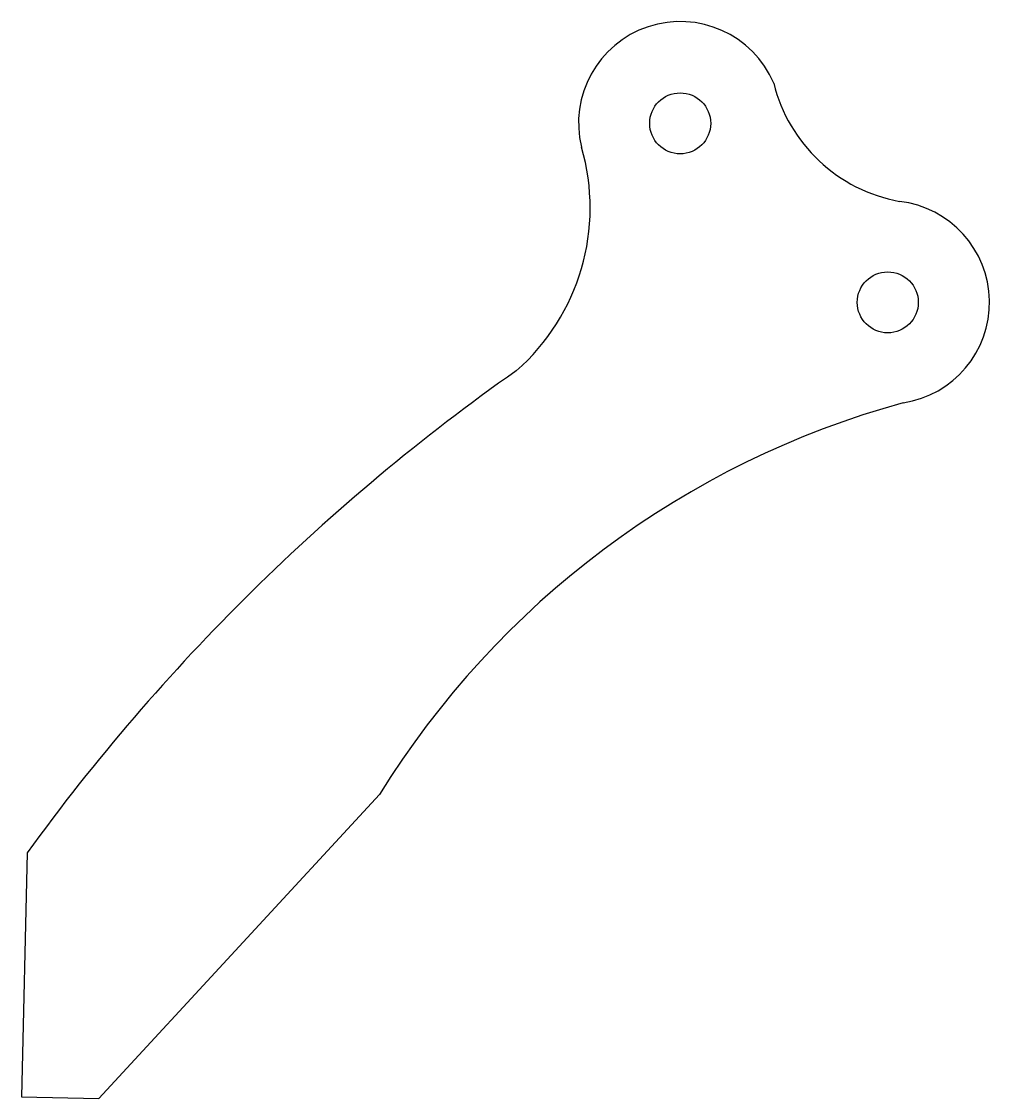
# Model space of a CAD drawing. Extents: x -45 to 193, y 79 to 344.
import ezdxf

# ---------------------------------------------------------------- set-up
doc = ezdxf.new("R2010")
doc.units = 0
doc.layers.get('0').update_dxf_attribs({"linetype": 'CONTINUOUS'})

msp = doc.modelspace()

# ---------------------------------------------------------------- linework, layer by layer
for p, q in [((-26.11, 78.77), (42.94, 153.53)), ((-43.7, 139.19), (-45.07, 79.2)), ((-45.07, 79.2), (-26.11, 78.77))]:
    msp.add_line(p, q)
for centre in [(116.85, 318.59), (167.89, 274.56)]:
    msp.add_circle(centre, 7.5)
for centre, radius, start, end in [((116.87, 318.63), 25, 23.1816, 193.7253), ((177.74, 337.78), 39.01, 193.8015, 259.7139), ((41.5, 297.79), 53.22, 311.1839, 16.2709), ((167.89, 274.56), 25, 278.7494, 83.3621), ((371.58, -161.77), 512.86, 125.1182, 144.0681), ((229.83, 37.91), 219.77, 105.3418, 148.258)]:
    msp.add_arc(centre, radius, start, end)

doc.saveas('drawing.dxf')
